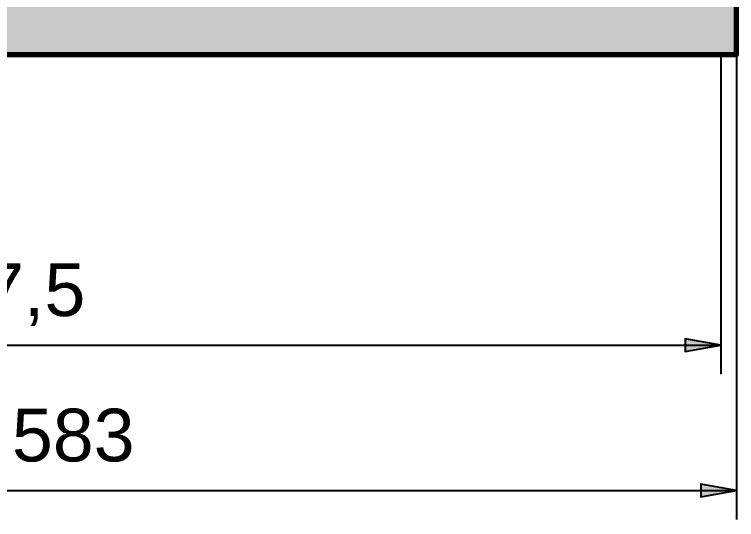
# Model space of a CAD drawing. Header units: millimetres. Extents: x 26 to 140, y 301 to 425.
# Drawn here: x 90.49 to 140.22, y 300.54 to 335.29 of the extents above; entities that cross this region are included whole.
import ezdxf

# ---------------------------------------------------------------- set-up
doc = ezdxf.new("R2010")
doc.units = ezdxf.units.MM
doc.linetypes.add('Volllinie', pattern=[0])
for name, color, linetype, lineweight, true_color in [('Bemaßungen', 178, 'Continuous', 25, 0x000000), ('Fundament', 178, 'Continuous', 25, 0x000000), ('Schwarz', 178, 'Continuous', 70, 0x000000)]:
    doc.layers.add(name, color=color, linetype=linetype, lineweight=lineweight, true_color=true_color)
doc.styles.add('textstyle11', font='')
doc.styles.add('textstyle13', font='')
doc.styles.get('textstyle11').set_extended_font_data('arial.ttf')
doc.styles.get('textstyle13').set_extended_font_data('arial.ttf')

msp = doc.modelspace()

# ---------------------------------------------------------------- hatches: boundary and pattern name
at = {"layer": 'Bemaßungen', "linetype": 'Volllinie', "lineweight": 25, "true_color": 0x0000ff}
for points in [[(139.133, 312.542), (136.671, 312.976), (136.671, 312.108)], [(140.216, 302.542), (137.754, 302.976), (137.754, 302.108)]]:
    msp.add_hatch(color=5, dxfattribs=at).paths.add_polyline_path(points, flags=0)
at = {"layer": 'Fundament', "linetype": 'Volllinie', "lineweight": 50, "true_color": 0xccc4ba}
msp.add_hatch(color=9, dxfattribs=at).paths.add_polyline_path([(41.633, 332.542), (41.633, 336.542), (140.216, 336.542), (140.216, 332.542)], flags=0)

# ---------------------------------------------------------------- linework, layer by layer
at = {"layer": 'Bemaßungen', "color": 5, "linetype": 'Volllinie', "lineweight": 25, "true_color": 0x0000ff, "flags": 128}
for points in [[(139.133, 332.542), (139.133, 310.542)], [(140.216, 332.542), (140.216, 300.542)]]:
    msp.add_lwpolyline(points, dxfattribs=at)
for points in [[(139.133, 312.542), (136.671, 312.976), (136.671, 312.108)], [(140.216, 302.542), (137.754, 302.976), (137.754, 302.108)]]:
    msp.add_lwpolyline(points, close=True, dxfattribs=at)
at = {"layer": 'Bemaßungen', "color": 5, "linetype": 'Continuous', "lineweight": 25, "true_color": 0x0000ff, "flags": 128}
for points in [[(41.633, 312.542), (139.133, 312.542)], [(41.633, 302.542), (140.216, 302.542)]]:
    msp.add_lwpolyline(points, dxfattribs=at)
at = {"layer": 'Schwarz', "color": 178, "linetype": 'Volllinie', "lineweight": 70, "true_color": 0x000000, "flags": 128}
msp.add_lwpolyline([(41.633, 336.542), (41.633, 332.542), (140.216, 332.542), (140.216, 336.542)], close=True, dxfattribs=at)

# ---------------------------------------------------------------- texts
at = {"layer": 'Bemaßungen', "color": 5, "linetype": 'Volllinie', "lineweight": 25, "true_color": 0x0000ff}
for s, style, p in [('97,5', 'textstyle13', (85.518, 314.542)), ('98,583', 'textstyle11', (83.279, 304.542))]:
    msp.add_text(s, height=3.625, dxfattribs=dict(at, style=style)).set_placement(p)

doc.saveas('drawing.dxf')
